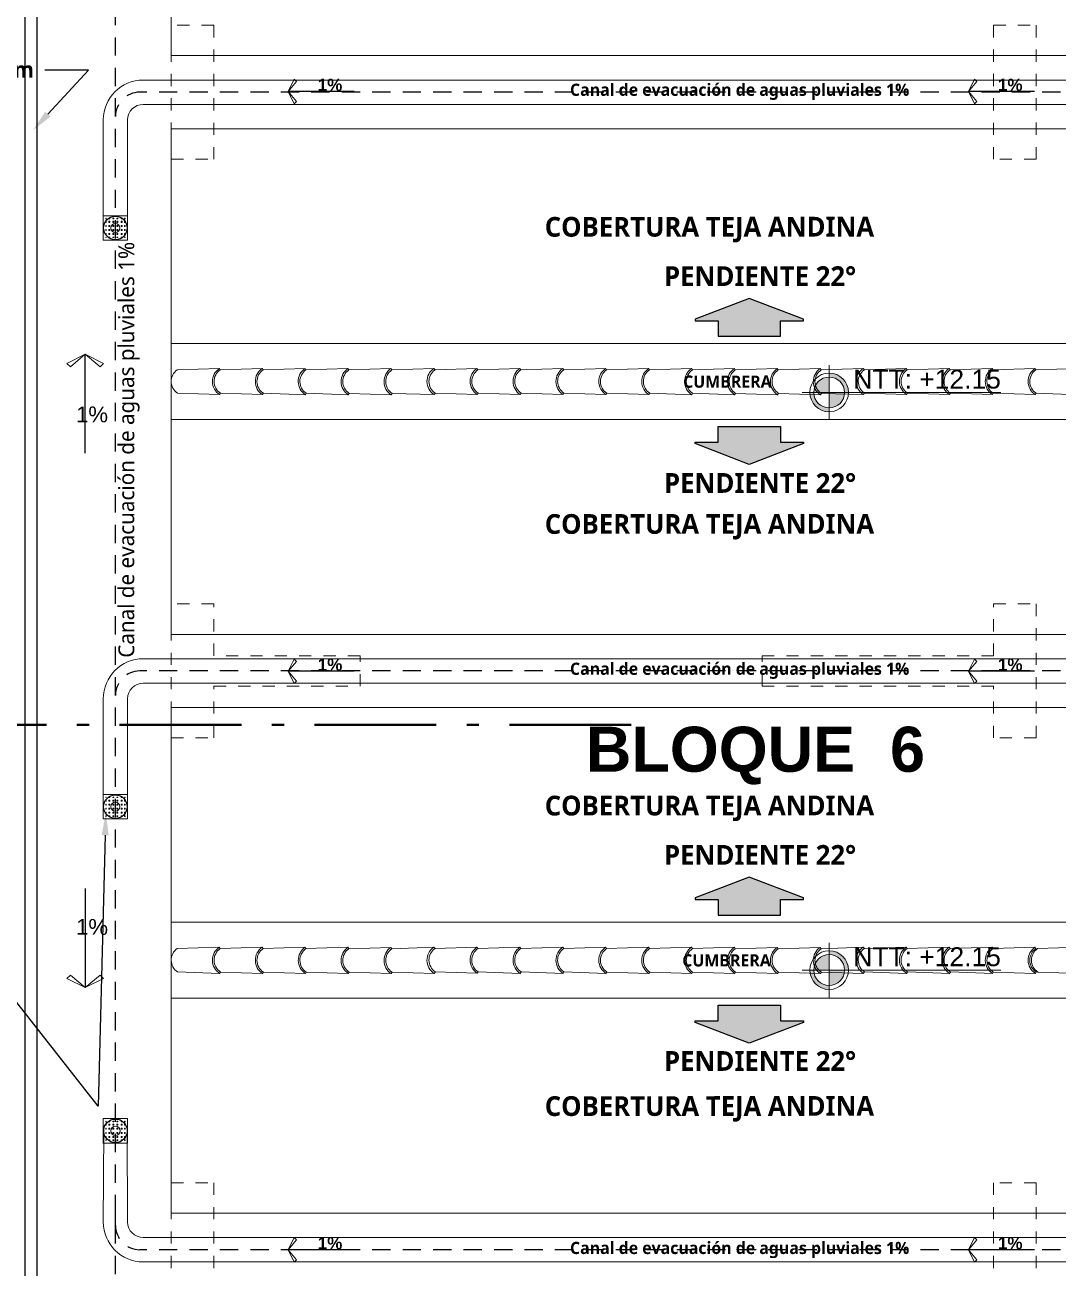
# Model space of a CAD drawing. Header units: metres. Extents: x 27 to 147, y -173 to 8.
# Drawn here: x 34.65 to 43.13, y -153.49 to -143.29 of the extents above; entities that cross this region are included whole.
import ezdxf
from ezdxf import colors
from ezdxf.entities.mleader import LeaderData, LeaderLine
from ezdxf.enums import TextEntityAlignment as Align
from ezdxf.math import Vec2, Vec3

# ---------------------------------------------------------------- set-up
doc = ezdxf.new("R2010")
doc.units = ezdxf.units.M
for name, pattern in [('1CORTE', [1.5, 1, -0.25, 0, -0.25]), ('DASHED2', [0.375, 0.25, -0.125]), ('HIDDEN2', [0.1875, 0.125, -0.0625])]:
    doc.linetypes.add(name, pattern=pattern)
for name, color, linetype, lineweight in [('2D Drafting - General_Pen_No__46', 7, 'Continuous', 25), ('AA. Proyeccion Corte', 10, '1CORTE', 50), ('canal de evacuacion', 1, 'Continuous', 20), ('Cotas varias El', 253, 'Continuous', 13), ('Equipamiento SR', 23, 'Continuous', 0), ('GRAFO 0 BLANCO', 7, 'Continuous', 0), ('grafo 2', 31, 'Continuous', 20), ('GRAFO 4', 7, 'Continuous', 30), ('GRAFO01', 7, 'Continuous', 0), ('GRfo 3', 7, 'Continuous', 30), ('Interior - Mobiliario', 7, 'Continuous', 5), ('letras sr', 7, 'Continuous', 5), ('linea0016', 144, 'HIDDEN2', 9), ('Lineas Referencia', 73, 'Continuous', 13), ('teja andina', 252, 'Continuous', 0), ('TEJAS ANDINA', 253, 'Continuous', 0), ('TEXTO 100', 7, 'Continuous', 20), ('TEXTOS-SUBTITULO', 7, 'Continuous', 30)]:
    doc.layers.add(name, color=color, linetype=linetype, lineweight=lineweight)
for name, color, linetype, lineweight, true_color in [('Interior - Furniture _Pen_No__3', 7, 'Continuous', 18, 0xff6600), ('Interior - Mobiliario _Pluma_Nº__3', 7, 'Continuous', 18, 0xff6600), ('Mobiliario', 7, 'Continuous', 0, 0x7f7f7f)]:
    doc.layers.add(name, color=color, linetype=linetype, lineweight=lineweight, true_color=true_color)
doc.styles.add('Generales', font='trebuc.ttf', dxfattribs={"height": 0.1})
doc.styles.add('GENERATED_STYLE_2', font='arial.ttf')
doc.styles.add('JOS', font='arial.ttf', dxfattribs={"height": 1})
doc.styles.get("Standard").update_dxf_attribs({"font": 'arial.ttf'})
doc.styles.add('TURBO_BASS', font='swisseb.ttf')

# ---------------------------------------------------------------- blocks, each defined once
blk = doc.blocks.new('FLECHA')
at = {"layer": 'grafo 2', "ltscale": 0.05}
for p, q in [((674350.4068813783, 8489809.493097022, -2.952000000000225), (674350.3571751671, 8489809.392813733, -2.952000000000225)), ((674350.4259006998, 8489809.474077702, -2.952000000000225), (674350.3571751671, 8489809.392813733, -2.952000000000225)), ((674350.4068813783, 8489809.493097022, -2.952000000000225), (674350.4259006998, 8489809.474077702, -2.952000000000225)), ((674350.4259006998, 8489809.311549768, -2.952000000000225), (674350.3571751671, 8489809.392813733, -2.952000000000225)), ((674350.4068813783, 8489809.292530447, -2.952000000000225), (674350.4259006998, 8489809.311549768, -2.952000000000225))]:
    blk.add_line(p, q, dxfattribs=at)
at = {"layer": 'grafo 2', "lineweight": 25}
blk.add_line((674350.8988359317, 8489809.392813733, -2.952000000000225), (674350.3571751671, 8489809.392813733, -2.952000000000225), dxfattribs=at)
at = {"layer": 'grafo 2'}
blk.add_line((674350.3571751671, 8489809.392813733, -2.952000000000225), (674350.4068813783, 8489809.292530447, -2.952000000000225), dxfattribs=at)
blk = doc.blocks.new('A$C295C7585')
at = {"layer": 'Mobiliario', "lineweight": 15}
for p, q in [((1.374978025502969, 3.076203088460716), (1.513853283491699, 3.40416242087349)), ((1.513853283491699, 3.40416242087349), (1.527648820229842, 3.406546360073889)), ((1.556330874160267, 2.995064099900674), (1.716417933508637, 3.313533070731637)), ((1.716417933508637, 3.313533070731637), (1.70900166888714, 3.325407371513847)), ((1.222307230775641, 2.745859816847769), (1.36118248876528, 3.073819149260316)), ((1.36118248876528, 3.073819149260316), (1.374978025502969, 3.076203088460716)), ((1.403660079433394, 2.6647208282875), (1.563747138781764, 2.983189799118463)), ((1.563747138781764, 2.983189799118463), (1.556330874160267, 2.995064099900674)), ((1.069636436049223, 2.415516545234141), (1.208511694038407, 2.743475877646915)), ((1.208511694038407, 2.743475877646915), (1.222307230776096, 2.745859816847542)), ((1.250989284706975, 2.334377556673871), (1.411076344054891, 2.652846527505289)), ((1.411076344054891, 2.652846527505289), (1.403660079433394, 2.6647208282875)), ((0.9169656413223493, 2.085173273620967), (1.055840899311079, 2.413132606033741)), ((1.055840899311079, 2.413132606033741), (1.069636436048768, 2.415516545234595)), ((1.098318489980102, 2.004034285060698), (1.258405549328472, 2.322503255891888)), ((1.258405549328472, 2.322503255891888), (1.25098928470652, 2.334377556674326)), ((0.7650785429282223, 1.751017721853714), (0.9031190902182971, 2.079350511766734)), ((0.9031190902182971, 2.079350511766734), (0.9169656413223493, 2.085173273620967)), ((1.10492039455994, 1.989062689736784), (1.098439325062163, 2.004274668164622)), ((0.94643139158552, 1.66987873329299), (1.10492039455994, 1.989062689736784)), ((0.612407748201349, 1.420674450239858), (0.7512830061905333, 1.748633782652632)), ((0.7512830061905333, 1.748633782652632), (0.7650785429282223, 1.751017721853486)), ((0.7937605968586467, 1.339535461679816), (0.953847656207472, 1.658004432511007)), ((0.953847656207472, 1.658004432511007), (0.94643139158552, 1.66987873329299)), ((0.4597369534749305, 1.090331178626684), (0.5986122114636601, 1.418290511039459)), ((0.5986122114636601, 1.418290511039459), (0.6124077482018038, 1.420674450240085)), ((0.6410898021322282, 1.009192190066642), (0.8011768614805987, 1.327661160897833)), ((0.8011768614805987, 1.327661160897833), (0.7937605968591015, 1.339535461679816)), ((0.3070661587476025, 0.7599879070137376), (0.4459414167367868, 1.087947239426285)), ((0.4459414167367868, 1.087947239426285), (0.4597369534749305, 1.090331178626911)), ((0.4884190074053549, 0.6788489184534683), (0.6485060667537255, 0.997317889284659)), ((0.6485060667537255, 0.997317889284659), (0.6410898021322282, 1.009192190066642)), ((0.1543953640207292, 0.4296446354001091), (0.2932706220099135, 0.757603967813111)), ((0.2932706220099135, 0.757603967813111), (0.3070661587480572, 0.7599879070135103)), ((0.3357482126784817, 0.3485056468398398), (0.4958352720268522, 0.6669746176712579)), ((0.4958352720268522, 0.6669746176712579), (0.4884190074053549, 0.6788489184534683)), ((0.001724569293855893, 0.09930136378693533), (0.1405998272830402, 0.4272606961997099)), ((0.1405998272830402, 0.4272606961997099), (0.1543953640207292, 0.4296446354007912)), ((0.1830774179516084, 0.01816237522666597), (0.3431644773004336, 0.3366313460578567)), ((0.3431644773004336, 0.3366313460578567), (0.3357482126784817, 0.3485056468402945))]:
    blk.add_line(p, q, dxfattribs=at)
for centre, radius, start, end in [((1.64559542193274, 3.42692813519011), 0.1336946849706216, 189.8041789864884, 301.9874291323811), ((1.64559542193274, 3.42692813519011), 0.1196946849706216, 189.8041789864884, 301.9874291323811), ((1.492924627205866, 3.096584863576936), 0.1336946849706216, 189.8041789864884, 301.9874291323811), ((1.492924627205866, 3.096584863576936), 0.1196946849706216, 189.8041789864884, 301.9874291323811), ((1.340253832479448, 2.766241591963535), 0.1336946849706216, 189.8041789864884, 301.9874291323811), ((1.340253832479448, 2.766241591963535), 0.1196946849706216, 189.8041789864884, 301.9874291323811), ((1.187583037752574, 2.435898320350134), 0.1336946849706216, 189.8041789864884, 301.9874291323811), ((1.187583037752574, 2.435898320350134), 0.1196946849706216, 189.8041789864884, 301.9874291323811), ((1.034204698330086, 2.101672659223368), 0.1329726096647947, 189.6640148896703, 302.1275932302208), ((1.034912243024337, 2.105555048736051), 0.1196946849706216, 189.8041789864884, 301.9874291323811), ((0.8830251446311195, 1.77139949696948), 0.1336946849706216, 189.8041789864884, 301.9874291323811), ((0.8830251446311195, 1.77139949696948), 0.1196946849706216, 189.8041789864884, 301.9874291323811), ((0.7303543499047009, 1.441056225356306), 0.1336946849706216, 189.8041789864884, 301.9874291323811), ((0.7303543499047009, 1.441056225356306), 0.1196946849706216, 189.8041789864884, 301.9874291323811), ((0.5776835551778277, 1.110712953743132), 0.1336946849706216, 189.8041789864884, 301.9874291323811), ((0.5776835551778277, 1.110712953743132), 0.1196946849706216, 189.8041789864884, 301.9874291323811), ((0.4250127604509544, 0.7803696821295034), 0.1336946849706216, 189.8041789864884, 301.9874291323811), ((0.4250127604509544, 0.7803696821295034), 0.1196946849706216, 189.8041789864884, 301.9874291323811), ((0.2723419657240811, 0.4500264105163296), 0.1336946849706216, 189.8041789864884, 301.9874291323811), ((0.2723419657240811, 0.4500264105163296), 0.1196946849706216, 189.8041789864884, 301.9874291323811), ((0.1196711709962983, 0.119683138902019), 0.1196946849706216, 189.8041789864884, 301.9874291323811)]:
    blk.add_arc(centre, radius, start, end, dxfattribs=at)
blk = doc.blocks.new('Red 18')
at = {"layer": 'GRAFO 0 BLANCO', "linetype": 'Continuous'}
for p, q in [((0.05, 0.2041666666666667), (0.04583333333333334, 0.2041666666666667)), ((0.04583333333333334, 0.2041666666666667), (0.04583333333333334, 0.2)), ((0.04583333333333334, 0.2), (0.04583333333333334, 0.2041666666666667)), ((0.04583333333333334, 0.2041666666666667), (0.05, 0.2041666666666667)), ((0.05, 0.2), (0.05, 0.2041666666666667)), ((0.05, 0.2041666666666667), (0.05, 0.2)), ((0.07916666666666668, 0.2041666666666667), (0.07083333333333333, 0.2041666666666667)), ((0.07083333333333333, 0.2041666666666667), (0.07083333333333333, 0.2)), ((0.07083333333333333, 0.2041666666666667), (0.07916666666666668, 0.2041666666666667)), ((0.07083333333333333, 0.2), (0.07083333333333333, 0.2041666666666667)), ((0.07916666666666668, 0.2), (0.07916666666666668, 0.2041666666666667)), ((0.07916666666666668, 0.2041666666666667), (0.07916666666666668, 0.2)), ((0.1125, 0.2041666666666667), (0.1041666666666667, 0.2041666666666667)), ((0.1041666666666667, 0.2041666666666667), (0.1041666666666667, 0.2)), ((0.1041666666666667, 0.2041666666666667), (0.1125, 0.2041666666666667)), ((0.1041666666666667, 0.2), (0.1041666666666667, 0.2041666666666667)), ((0.1125, 0.2), (0.1125, 0.2041666666666667)), ((0.1125, 0.2041666666666667), (0.1125, 0.2)), ((0.1458333333333333, 0.2041666666666667), (0.1375, 0.2041666666666667)), ((0.1375, 0.2041666666666667), (0.1375, 0.2)), ((0.1375, 0.2041666666666667), (0.1458333333333333, 0.2041666666666667)), ((0.1375, 0.2), (0.1375, 0.2041666666666667)), ((0.1458333333333333, 0.2), (0.1458333333333333, 0.2041666666666667)), ((0.1458333333333333, 0.2041666666666667), (0.1458333333333333, 0.2)), ((0.1791666666666666, 0.2041666666666667), (0.1708333333333333, 0.2041666666666667)), ((0.1708333333333333, 0.2041666666666667), (0.1708333333333333, 0.2)), ((0.1708333333333333, 0.2041666666666667), (0.1791666666666666, 0.2041666666666667)), ((0.1708333333333333, 0.2), (0.1708333333333333, 0.2041666666666667)), ((0.1791666666666666, 0.2), (0.1791666666666666, 0.2041666666666667)), ((0.1791666666666666, 0.2041666666666667), (0.1791666666666666, 0.2)), ((0.2041666666666667, 0.2041666666666667), (0.2, 0.2041666666666667)), ((0.2, 0.2041666666666667), (0.2, 0.2)), ((0.2, 0.2), (0.2, 0.2041666666666667)), ((0.2, 0.2041666666666667), (0.2041666666666667, 0.2041666666666667)), ((0.2041666666666667, 0.2), (0.2041666666666667, 0.2041666666666667)), ((0.2041666666666667, 0.2041666666666667), (0.2041666666666667, 0.2)), ((0.04583333333333334, 0.2), (0.05, 0.2)), ((0.05, 0.2), (0.04583333333333334, 0.2)), ((0.05, 0.1791666666666666), (0.04583333333333334, 0.1791666666666666)), ((0.04583333333333334, 0.1791666666666666), (0.04583333333333334, 0.1708333333333333)), ((0.04583333333333334, 0.1708333333333333), (0.04583333333333334, 0.1791666666666666)), ((0.04583333333333334, 0.1791666666666666), (0.05, 0.1791666666666666)), ((0.04583333333333334, 0.1708333333333333), (0.05, 0.1708333333333333)), ((0.05, 0.1708333333333333), (0.04583333333333334, 0.1708333333333333)), ((0.05, 0.1458333333333333), (0.04583333333333334, 0.1458333333333333)), ((0.04583333333333334, 0.1458333333333333), (0.04583333333333334, 0.1375)), ((0.04583333333333334, 0.1375), (0.04583333333333334, 0.1458333333333333)), ((0.04583333333333334, 0.1458333333333333), (0.05, 0.1458333333333333)), ((0.04583333333333334, 0.1375), (0.05, 0.1375)), ((0.05, 0.1375), (0.04583333333333334, 0.1375)), ((0.05, 0.1125), (0.04583333333333334, 0.1125)), ((0.04583333333333334, 0.1125), (0.04583333333333334, 0.1041666666666667)), ((0.04583333333333334, 0.1041666666666667), (0.04583333333333334, 0.1125)), ((0.04583333333333334, 0.1125), (0.05, 0.1125)), ((0.04583333333333334, 0.1041666666666667), (0.05, 0.1041666666666667)), ((0.05, 0.1041666666666667), (0.04583333333333334, 0.1041666666666667)), ((0.05, 0.1708333333333333), (0.05, 0.1791666666666666)), ((0.05, 0.1791666666666666), (0.05, 0.1708333333333333)), ((0.05, 0.1375), (0.05, 0.1458333333333333)), ((0.05, 0.1458333333333333), (0.05, 0.1375)), ((0.05, 0.1041666666666667), (0.05, 0.1125)), ((0.05, 0.1125), (0.05, 0.1041666666666667)), ((0.07083333333333333, 0.2), (0.07916666666666668, 0.2)), ((0.07916666666666668, 0.2), (0.07083333333333333, 0.2)), ((0.07916666666666668, 0.1791666666666666), (0.07083333333333333, 0.1791666666666666)), ((0.07083333333333333, 0.1791666666666666), (0.07083333333333333, 0.1708333333333333)), ((0.07083333333333333, 0.1708333333333333), (0.07083333333333333, 0.1791666666666666)), ((0.07083333333333333, 0.1791666666666666), (0.07916666666666668, 0.1791666666666666)), ((0.07083333333333333, 0.1708333333333333), (0.07916666666666668, 0.1708333333333333)), ((0.07916666666666668, 0.1708333333333333), (0.07083333333333333, 0.1708333333333333)), ((0.07916666666666668, 0.1458333333333333), (0.07083333333333333, 0.1458333333333333)), ((0.07083333333333333, 0.1458333333333333), (0.07083333333333333, 0.1375)), ((0.07083333333333333, 0.1375), (0.07083333333333333, 0.1458333333333333)), ((0.07083333333333333, 0.1458333333333333), (0.07916666666666668, 0.1458333333333333)), ((0.07083333333333333, 0.1375), (0.07916666666666668, 0.1375)), ((0.07916666666666668, 0.1375), (0.07083333333333333, 0.1375)), ((0.07916666666666668, 0.1125), (0.07083333333333333, 0.1125)), ((0.07083333333333333, 0.1125), (0.07083333333333333, 0.1041666666666667)), ((0.07083333333333333, 0.1041666666666667), (0.07083333333333333, 0.1125)), ((0.07083333333333333, 0.1125), (0.07916666666666668, 0.1125)), ((0.07083333333333333, 0.1041666666666667), (0.07916666666666668, 0.1041666666666667)), ((0.07916666666666668, 0.1041666666666667), (0.07083333333333333, 0.1041666666666667)), ((0.07916666666666668, 0.1708333333333333), (0.07916666666666668, 0.1791666666666666)), ((0.07916666666666668, 0.1791666666666666), (0.07916666666666668, 0.1708333333333333)), ((0.07916666666666668, 0.1375), (0.07916666666666668, 0.1458333333333333)), ((0.07916666666666668, 0.1458333333333333), (0.07916666666666668, 0.1375)), ((0.07916666666666668, 0.1041666666666667), (0.07916666666666668, 0.1125)), ((0.07916666666666668, 0.1125), (0.07916666666666668, 0.1041666666666667)), ((0.1041666666666667, 0.2), (0.1125, 0.2)), ((0.1125, 0.2), (0.1041666666666667, 0.2)), ((0.1125, 0.1791666666666666), (0.1041666666666667, 0.1791666666666666)), ((0.1041666666666667, 0.1791666666666666), (0.1041666666666667, 0.1708333333333333)), ((0.1041666666666667, 0.1708333333333333), (0.1041666666666667, 0.1791666666666666)), ((0.1041666666666667, 0.1791666666666666), (0.1125, 0.1791666666666666)), ((0.1041666666666667, 0.1708333333333333), (0.1125, 0.1708333333333333)), ((0.1125, 0.1708333333333333), (0.1041666666666667, 0.1708333333333333)), ((0.1125, 0.1458333333333333), (0.1041666666666667, 0.1458333333333333)), ((0.1041666666666667, 0.1458333333333333), (0.1041666666666667, 0.1375)), ((0.1041666666666667, 0.1375), (0.1041666666666667, 0.1458333333333333)), ((0.1041666666666667, 0.1458333333333333), (0.1125, 0.1458333333333333)), ((0.1041666666666667, 0.1375), (0.1125, 0.1375)), ((0.1125, 0.1375), (0.1041666666666667, 0.1375)), ((0.1125, 0.1125), (0.1041666666666667, 0.1125)), ((0.1041666666666667, 0.1125), (0.1041666666666667, 0.1041666666666667)), ((0.1041666666666667, 0.1041666666666667), (0.1041666666666667, 0.1125)), ((0.1041666666666667, 0.1125), (0.1125, 0.1125)), ((0.1041666666666667, 0.1041666666666667), (0.1125, 0.1041666666666667)), ((0.1125, 0.1041666666666667), (0.1041666666666667, 0.1041666666666667)), ((0.1125, 0.1708333333333333), (0.1125, 0.1791666666666666)), ((0.1125, 0.1791666666666666), (0.1125, 0.1708333333333333)), ((0.1125, 0.1375), (0.1125, 0.1458333333333333)), ((0.1125, 0.1458333333333333), (0.1125, 0.1375)), ((0.1125, 0.1041666666666667), (0.1125, 0.1125)), ((0.1125, 0.1125), (0.1125, 0.1041666666666667)), ((0.1375, 0.2), (0.1458333333333333, 0.2)), ((0.1458333333333333, 0.2), (0.1375, 0.2)), ((0.1458333333333333, 0.1791666666666666), (0.1375, 0.1791666666666666)), ((0.1375, 0.1791666666666666), (0.1375, 0.1708333333333333)), ((0.1375, 0.1708333333333333), (0.1375, 0.1791666666666666)), ((0.1375, 0.1791666666666666), (0.1458333333333333, 0.1791666666666666)), ((0.1375, 0.1708333333333333), (0.1458333333333333, 0.1708333333333333)), ((0.1458333333333333, 0.1708333333333333), (0.1375, 0.1708333333333333)), ((0.1458333333333333, 0.1458333333333333), (0.1375, 0.1458333333333333)), ((0.1375, 0.1458333333333333), (0.1375, 0.1375)), ((0.1375, 0.1375), (0.1375, 0.1458333333333333)), ((0.1375, 0.1458333333333333), (0.1458333333333333, 0.1458333333333333)), ((0.1375, 0.1375), (0.1458333333333333, 0.1375)), ((0.1458333333333333, 0.1375), (0.1375, 0.1375)), ((0.1458333333333333, 0.1125), (0.1375, 0.1125)), ((0.1375, 0.1125), (0.1375, 0.1041666666666667)), ((0.1375, 0.1041666666666667), (0.1375, 0.1125)), ((0.1375, 0.1125), (0.1458333333333333, 0.1125)), ((0.1375, 0.1041666666666667), (0.1458333333333333, 0.1041666666666667)), ((0.1458333333333333, 0.1041666666666667), (0.1375, 0.1041666666666667)), ((0.1458333333333333, 0.1708333333333333), (0.1458333333333333, 0.1791666666666666)), ((0.1458333333333333, 0.1791666666666666), (0.1458333333333333, 0.1708333333333333)), ((0.1458333333333333, 0.1375), (0.1458333333333333, 0.1458333333333333)), ((0.1458333333333333, 0.1458333333333333), (0.1458333333333333, 0.1375)), ((0.1458333333333333, 0.1041666666666667), (0.1458333333333333, 0.1125)), ((0.1458333333333333, 0.1125), (0.1458333333333333, 0.1041666666666667)), ((0.1708333333333333, 0.2), (0.1791666666666666, 0.2)), ((0.1791666666666666, 0.2), (0.1708333333333333, 0.2)), ((0.1791666666666666, 0.1791666666666666), (0.1708333333333333, 0.1791666666666666)), ((0.1708333333333333, 0.1791666666666666), (0.1708333333333333, 0.1708333333333333)), ((0.1708333333333333, 0.1708333333333333), (0.1708333333333333, 0.1791666666666666)), ((0.1708333333333333, 0.1791666666666666), (0.1791666666666666, 0.1791666666666666)), ((0.1708333333333333, 0.1708333333333333), (0.1791666666666666, 0.1708333333333333)), ((0.1791666666666666, 0.1708333333333333), (0.1708333333333333, 0.1708333333333333)), ((0.1791666666666666, 0.1458333333333333), (0.1708333333333333, 0.1458333333333333)), ((0.1708333333333333, 0.1458333333333333), (0.1708333333333333, 0.1375)), ((0.1708333333333333, 0.1375), (0.1708333333333333, 0.1458333333333333)), ((0.1708333333333333, 0.1458333333333333), (0.1791666666666666, 0.1458333333333333)), ((0.1708333333333333, 0.1375), (0.1791666666666666, 0.1375)), ((0.1791666666666666, 0.1375), (0.1708333333333333, 0.1375)), ((0.1791666666666666, 0.1125), (0.1708333333333333, 0.1125)), ((0.1708333333333333, 0.1125), (0.1708333333333333, 0.1041666666666667)), ((0.1708333333333333, 0.1041666666666667), (0.1708333333333333, 0.1125)), ((0.1708333333333333, 0.1125), (0.1791666666666666, 0.1125)), ((0.1708333333333333, 0.1041666666666667), (0.1791666666666666, 0.1041666666666667)), ((0.1791666666666666, 0.1041666666666667), (0.1708333333333333, 0.1041666666666667)), ((0.1791666666666666, 0.1708333333333333), (0.1791666666666666, 0.1791666666666666)), ((0.1791666666666666, 0.1791666666666666), (0.1791666666666666, 0.1708333333333333)), ((0.1791666666666666, 0.1375), (0.1791666666666666, 0.1458333333333333)), ((0.1791666666666666, 0.1458333333333333), (0.1791666666666666, 0.1375)), ((0.1791666666666666, 0.1041666666666667), (0.1791666666666666, 0.1125)), ((0.1791666666666666, 0.1125), (0.1791666666666666, 0.1041666666666667)), ((0.2, 0.2), (0.2041666666666667, 0.2)), ((0.2041666666666667, 0.2), (0.2, 0.2)), ((0.2041666666666667, 0.1791666666666666), (0.2, 0.1791666666666666)), ((0.2, 0.1791666666666666), (0.2, 0.1708333333333333)), ((0.2, 0.1708333333333333), (0.2, 0.1791666666666666)), ((0.2, 0.1791666666666666), (0.2041666666666667, 0.1791666666666666)), ((0.2, 0.1708333333333333), (0.2041666666666667, 0.1708333333333333)), ((0.2041666666666667, 0.1708333333333333), (0.2, 0.1708333333333333)), ((0.2041666666666667, 0.1458333333333333), (0.2, 0.1458333333333333)), ((0.2, 0.1458333333333333), (0.2, 0.1375)), ((0.2, 0.1375), (0.2, 0.1458333333333333)), ((0.2, 0.1458333333333333), (0.2041666666666667, 0.1458333333333333)), ((0.2, 0.1375), (0.2041666666666667, 0.1375)), ((0.2041666666666667, 0.1375), (0.2, 0.1375)), ((0.2041666666666667, 0.1125), (0.2, 0.1125)), ((0.2, 0.1125), (0.2, 0.1041666666666667)), ((0.2, 0.1041666666666667), (0.2, 0.1125)), ((0.2, 0.1125), (0.2041666666666667, 0.1125)), ((0.2, 0.1041666666666667), (0.2041666666666667, 0.1041666666666667)), ((0.2041666666666667, 0.1041666666666667), (0.2, 0.1041666666666667)), ((0.2041666666666667, 0.1708333333333333), (0.2041666666666667, 0.1791666666666666)), ((0.2041666666666667, 0.1791666666666666), (0.2041666666666667, 0.1708333333333333)), ((0.2041666666666667, 0.1375), (0.2041666666666667, 0.1458333333333333)), ((0.2041666666666667, 0.1458333333333333), (0.2041666666666667, 0.1375)), ((0.2041666666666667, 0.1041666666666667), (0.2041666666666667, 0.1125)), ((0.2041666666666667, 0.1125), (0.2041666666666667, 0.1041666666666667)), ((0.05, 0.07916666666666668), (0.04583333333333334, 0.07916666666666668)), ((0.04583333333333334, 0.07916666666666668), (0.04583333333333334, 0.07083333333333333)), ((0.04583333333333334, 0.07083333333333333), (0.04583333333333334, 0.07916666666666668)), ((0.04583333333333334, 0.07916666666666668), (0.05, 0.07916666666666668)), ((0.04583333333333334, 0.07083333333333333), (0.05, 0.07083333333333333)), ((0.05, 0.07083333333333333), (0.04583333333333334, 0.07083333333333333)), ((0.05, 0.05), (0.04583333333333334, 0.05)), ((0.04583333333333334, 0.05), (0.04583333333333334, 0.04583333333333334)), ((0.04583333333333334, 0.04583333333333334), (0.04583333333333334, 0.05)), ((0.04583333333333334, 0.05), (0.05, 0.05)), ((0.04583333333333334, 0.04583333333333334), (0.05, 0.04583333333333334)), ((0.05, 0.04583333333333334), (0.04583333333333334, 0.04583333333333334)), ((0.05, 0.07083333333333333), (0.05, 0.07916666666666668)), ((0.05, 0.07916666666666668), (0.05, 0.07083333333333333)), ((0.05, 0.04583333333333334), (0.05, 0.05)), ((0.05, 0.05), (0.05, 0.04583333333333334)), ((0.07916666666666668, 0.07916666666666668), (0.07083333333333333, 0.07916666666666668)), ((0.07083333333333333, 0.07916666666666668), (0.07083333333333333, 0.07083333333333333)), ((0.07083333333333333, 0.07083333333333333), (0.07083333333333333, 0.07916666666666668)), ((0.07083333333333333, 0.07916666666666668), (0.07916666666666668, 0.07916666666666668)), ((0.07083333333333333, 0.07083333333333333), (0.07916666666666668, 0.07083333333333333)), ((0.07916666666666668, 0.07083333333333333), (0.07083333333333333, 0.07083333333333333)), ((0.07916666666666668, 0.05), (0.07083333333333333, 0.05)), ((0.07083333333333333, 0.05), (0.07083333333333333, 0.04583333333333334)), ((0.07083333333333333, 0.05), (0.07916666666666668, 0.05)), ((0.07083333333333333, 0.04583333333333334), (0.07083333333333333, 0.05)), ((0.07083333333333333, 0.04583333333333334), (0.07916666666666668, 0.04583333333333334)), ((0.07916666666666668, 0.04583333333333334), (0.07083333333333333, 0.04583333333333334)), ((0.07916666666666668, 0.07083333333333333), (0.07916666666666668, 0.07916666666666668)), ((0.07916666666666668, 0.07916666666666668), (0.07916666666666668, 0.07083333333333333)), ((0.07916666666666668, 0.04583333333333334), (0.07916666666666668, 0.05)), ((0.07916666666666668, 0.05), (0.07916666666666668, 0.04583333333333334)), ((0.1125, 0.07916666666666668), (0.1041666666666667, 0.07916666666666668)), ((0.1041666666666667, 0.07916666666666668), (0.1041666666666667, 0.07083333333333333)), ((0.1041666666666667, 0.07083333333333333), (0.1041666666666667, 0.07916666666666668)), ((0.1041666666666667, 0.07916666666666668), (0.1125, 0.07916666666666668)), ((0.1041666666666667, 0.07083333333333333), (0.1125, 0.07083333333333333)), ((0.1125, 0.07083333333333333), (0.1041666666666667, 0.07083333333333333)), ((0.1125, 0.05), (0.1041666666666667, 0.05)), ((0.1041666666666667, 0.05), (0.1041666666666667, 0.04583333333333334)), ((0.1041666666666667, 0.05), (0.1125, 0.05)), ((0.1041666666666667, 0.04583333333333334), (0.1041666666666667, 0.05)), ((0.1041666666666667, 0.04583333333333334), (0.1125, 0.04583333333333334)), ((0.1125, 0.04583333333333334), (0.1041666666666667, 0.04583333333333334)), ((0.1125, 0.07083333333333333), (0.1125, 0.07916666666666668)), ((0.1125, 0.07916666666666668), (0.1125, 0.07083333333333333)), ((0.1125, 0.04583333333333334), (0.1125, 0.05)), ((0.1125, 0.05), (0.1125, 0.04583333333333334)), ((0.1458333333333333, 0.07916666666666668), (0.1375, 0.07916666666666668)), ((0.1375, 0.07916666666666668), (0.1375, 0.07083333333333333)), ((0.1375, 0.07083333333333333), (0.1375, 0.07916666666666668)), ((0.1375, 0.07916666666666668), (0.1458333333333333, 0.07916666666666668)), ((0.1375, 0.07083333333333333), (0.1458333333333333, 0.07083333333333333)), ((0.1458333333333333, 0.07083333333333333), (0.1375, 0.07083333333333333)), ((0.1458333333333333, 0.05), (0.1375, 0.05)), ((0.1375, 0.05), (0.1375, 0.04583333333333334)), ((0.1375, 0.05), (0.1458333333333333, 0.05)), ((0.1375, 0.04583333333333334), (0.1375, 0.05)), ((0.1375, 0.04583333333333334), (0.1458333333333333, 0.04583333333333334)), ((0.1458333333333333, 0.04583333333333334), (0.1375, 0.04583333333333334)), ((0.1458333333333333, 0.07083333333333333), (0.1458333333333333, 0.07916666666666668)), ((0.1458333333333333, 0.07916666666666668), (0.1458333333333333, 0.07083333333333333)), ((0.1458333333333333, 0.04583333333333334), (0.1458333333333333, 0.05)), ((0.1458333333333333, 0.05), (0.1458333333333333, 0.04583333333333334)), ((0.1791666666666666, 0.07916666666666668), (0.1708333333333333, 0.07916666666666668)), ((0.1708333333333333, 0.07916666666666668), (0.1708333333333333, 0.07083333333333333)), ((0.1708333333333333, 0.07083333333333333), (0.1708333333333333, 0.07916666666666668)), ((0.1708333333333333, 0.07916666666666668), (0.1791666666666666, 0.07916666666666668)), ((0.1708333333333333, 0.07083333333333333), (0.1791666666666666, 0.07083333333333333)), ((0.1791666666666666, 0.07083333333333333), (0.1708333333333333, 0.07083333333333333)), ((0.1791666666666666, 0.05), (0.1708333333333333, 0.05)), ((0.1708333333333333, 0.05), (0.1708333333333333, 0.04583333333333334)), ((0.1708333333333333, 0.05), (0.1791666666666666, 0.05)), ((0.1708333333333333, 0.04583333333333334), (0.1708333333333333, 0.05)), ((0.1708333333333333, 0.04583333333333334), (0.1791666666666666, 0.04583333333333334)), ((0.1791666666666666, 0.04583333333333334), (0.1708333333333333, 0.04583333333333334)), ((0.1791666666666666, 0.07083333333333333), (0.1791666666666666, 0.07916666666666668)), ((0.1791666666666666, 0.07916666666666668), (0.1791666666666666, 0.07083333333333333)), ((0.1791666666666666, 0.04583333333333334), (0.1791666666666666, 0.05)), ((0.1791666666666666, 0.05), (0.1791666666666666, 0.04583333333333334)), ((0.2041666666666667, 0.07916666666666668), (0.2, 0.07916666666666668)), ((0.2, 0.07916666666666668), (0.2, 0.07083333333333333)), ((0.2, 0.07083333333333333), (0.2, 0.07916666666666668)), ((0.2, 0.07916666666666668), (0.2041666666666667, 0.07916666666666668)), ((0.2, 0.07083333333333333), (0.2041666666666667, 0.07083333333333333)), ((0.2041666666666667, 0.07083333333333333), (0.2, 0.07083333333333333)), ((0.2041666666666667, 0.05), (0.2, 0.05)), ((0.2, 0.05), (0.2, 0.04583333333333334)), ((0.2, 0.04583333333333334), (0.2, 0.05)), ((0.2, 0.05), (0.2041666666666667, 0.05)), ((0.2, 0.04583333333333334), (0.2041666666666667, 0.04583333333333334)), ((0.2041666666666667, 0.04583333333333334), (0.2, 0.04583333333333334)), ((0.2041666666666667, 0.07083333333333333), (0.2041666666666667, 0.07916666666666668)), ((0.2041666666666667, 0.07916666666666668), (0.2041666666666667, 0.07083333333333333)), ((0.2041666666666667, 0.04583333333333334), (0.2041666666666667, 0.05)), ((0.2041666666666667, 0.05), (0.2041666666666667, 0.04583333333333334))]:
    blk.add_line(p, q, dxfattribs=at)
at = {"layer": 'GRAFO01'}
blk.add_lwpolyline([(0.02500000000000005, 0.02500000000000141), (0.2250000000000001, 0.02500000000000141), (0.2250000000000001, 0.2250000000000014), (0.02500000000000005, 0.2250000000000014)], close=True, dxfattribs=at)
at = {"layer": 'Interior - Mobiliario _Pluma_Nº__3', "linetype": 'Continuous'}
for p, q in [((0.2250000000000001, 0.2250000000000014), (0.02500000000000005, 0.2250000000000014)), ((0.02500000000000005, 0.2250000000000014), (0.02500000000000005, 0.02500000000000141)), ((0.2250000000000001, 0.02500000000000141), (0.2250000000000001, 0.2250000000000014)), ((0.02500000000000005, 0.02500000000000141), (0.2250000000000001, 0.02500000000000141))]:
    blk.add_line(p, q, dxfattribs=at)

msp = doc.modelspace()

# ---------------------------------------------------------------- hatches: boundary and pattern name
at = {"layer": 'Interior - Furniture _Pen_No__3', "true_color": 0x939598}
h = msp.add_hatch(color=252, dxfattribs=at)
h.dxf.hatch_style = 1
h.paths.add_polyline_path([(40.84913490327767, -145.8455165609348), (40.84913490280832, -145.7175165661464), (41.03793490524538, -145.7175165654517), (41.03793490519689, -145.7052329064182), (40.59313490213401, -145.534490176081), (40.14833490032652, -145.7052329096937), (40.14833490037125, -145.7175165687262), (40.33713489997336, -145.7175165680314), (40.33713490044647, -145.8455165628197)])
h = msp.add_hatch(color=252, dxfattribs=at)
h.dxf.hatch_style = 1
h.paths.add_polyline_path([(40.33713490044647, -146.5863876155684), (40.33713489997336, -146.7143876103567), (40.14833490037125, -146.7143876096619), (40.14833490032652, -146.7266712686944), (40.59313490213401, -146.8974140023071), (41.03793490519689, -146.7266712719699), (41.03793490524538, -146.7143876129364), (40.84913490280832, -146.7143876122417), (40.84913490327767, -146.5863876174533)])
h = msp.add_hatch(color=252, dxfattribs=at)
h.dxf.hatch_style = 1
h.paths.add_polyline_path([(40.84914648191841, -150.5955176350435), (40.84914648144905, -150.4675176402551), (41.03794648388612, -150.4675176395604), (41.03794648383763, -150.4552339805269), (40.59314648077475, -150.2844912501897), (40.14834647896726, -150.4552339838024), (40.14834647901199, -150.4675176428349), (40.3371464786141, -150.4675176421401), (40.33714647908721, -150.5955176369284)])
h = msp.add_hatch(color=252, dxfattribs=at)
h.dxf.hatch_style = 1
h.paths.add_polyline_path([(40.33714647908721, -151.3363886896771), (40.3371464786141, -151.4643886844653), (40.14834647901199, -151.4643886837706), (40.14834647896726, -151.4766723428031), (40.59314648077475, -151.6474150764158), (41.03794648383763, -151.4766723460786), (41.03794648388612, -151.4643886870451), (40.84914648144905, -151.4643886863504), (40.84914648191841, -151.336388691562)])
at = {"layer": 'TEXTO 100', "ltscale": 1.3}
h = msp.add_hatch(color=256, dxfattribs=at)
edge = h.paths.add_edge_path()
edge.add_line((41.37568603574903, -146.3065559226063), (41.24923569793873, -146.3065559206103))
edge.add_line((41.24923569793873, -146.3065559206103), (41.24923569793873, -146.4330062581709))
edge.add_arc((41.24923569906196, -146.3065559206103), 0.1264503375606894, 269.9999994913017, 359.9999990956475)
edge = h.paths.add_edge_path()
edge.add_arc((41.24923569881219, -146.3065559226063), 0.1264503395565726, 90.00000039565423, 180)
edge.add_line((41.12278536012911, -146.3065559226063), (41.24923569793941, -146.3065559206103))
edge.add_line((41.24923569793873, -146.3065559206103), (41.24923569793873, -146.1801055830497))
edge = h.paths.add_edge_path()
edge.add_line((41.24923569793873, -146.1478399950653), (41.24923569793873, -146.1801055830497))
edge.add_arc((41.24923569706596, -146.3065559226063), 0.1264503395565726, 0, 89.99999960434582, ccw=False)
edge.add_line((41.37568603574903, -146.3065559226063), (41.40795162572948, -146.3065559206103))
edge.add_arc((41.24923569906196, -146.3065559206103), 0.1587159266678152, 0, 90.00000040528428)
for points in [[(41.12278536007841, -146.3065559206103), (41.0905197701054, -146.3065559206103, 0.4163528812831421), (41.25039408587884, -146.4652676211412), (41.25039408587884, -146.4330009524715, -0.4168992925091289)], [(41.12278536007841, -151.0471522080148), (41.0905197701054, -151.0471522080148, 0.4163528812831421), (41.25039408587884, -151.2058639085457), (41.25039408587884, -151.173597239876, -0.4168992925091289)]]:
    msp.add_hatch(color=256, dxfattribs=at).paths.add_polyline_path(points)
h = msp.add_hatch(color=256, dxfattribs=at)
edge = h.paths.add_edge_path()
edge.add_line((41.37568603574903, -151.0471522100108), (41.24923569793873, -151.0471522080148))
edge.add_line((41.24923569793873, -151.0471522080148), (41.24923569793873, -151.1736025455754))
edge.add_arc((41.24923569906196, -151.0471522080148), 0.1264503375606894, 269.9999994913017, 359.9999990956475)
edge = h.paths.add_edge_path()
edge.add_arc((41.24923569881219, -151.0471522100108), 0.1264503395565726, 90.00000039565423, 180)
edge.add_line((41.12278536012911, -151.0471522100108), (41.24923569793941, -151.0471522080148))
edge.add_line((41.24923569793873, -151.0471522080148), (41.24923569793873, -150.9207018704543))
edge = h.paths.add_edge_path()
edge.add_line((41.24923569793873, -150.8884362824698), (41.24923569793873, -150.9207018704543))
edge.add_arc((41.24923569706596, -151.0471522100108), 0.1264503395565726, 0, 89.99999960434582, ccw=False)
edge.add_line((41.37568603574903, -151.0471522100108), (41.40795162572948, -151.0471522080148))
edge.add_arc((41.24923569906196, -151.0471522080148), 0.1587159266678152, 0, 90.00000040528428)

# ---------------------------------------------------------------- linework, layer by layer
at = {"layer": 'AA. Proyeccion Corte', "color": 7}
for p, q in [((39.62463950285343, -149.034466661569), (28.78719433630141, -149.034466661569)), ((39.62463951643315, -149.0344667007209), (28.78719434988108, -149.0344667007209)), ((39.62463950285343, -149.034466661569), (28.78719433630141, -149.034466661569)), ((39.62463951643315, -149.0344667007209), (28.78719434988108, -149.0344667007209))]:
    msp.add_line(p, q, dxfattribs=at)
at = {"layer": 'canal de evacuacion'}
for p, q in [((35.61883562385106, -143.7424411209056), (46.14865837420689, -143.7424411209063)), ((35.61883562385106, -143.9424411209056), (46.14865837420643, -143.9424411209061)), ((35.61883508825827, -148.492441025882), (46.14865837420689, -148.492441025883)), ((35.61883508825827, -148.6924410258821), (46.14865837420643, -148.6924410258828)), ((35.61908615770767, -153.2424414769494), (46.14865837420643, -153.2424414769498)), ((35.61908615770767, -153.4424414769494), (46.14865837420643, -153.4424414769496))]:
    msp.add_line(p, q, dxfattribs=at)
for points in [[(35.29079844097555, -144.0704783037813), (35.2907984409751, -144.9563653407397)], [(35.49079844097537, -144.0704783037818), (35.49079844097491, -144.9563653407397)], [(35.29079790538231, -148.8204782087587), (35.29079790538185, -149.706365074712)], [(35.49079790538212, -148.8204782087591), (35.49079790538167, -149.706365074712)], [(35.29128034437531, -153.1267226581961), (35.2943697500798, -152.3667023629127)], [(35.49104897483153, -153.1144042940737), (35.48776030629529, -152.3667023629127)]]:
    msp.add_lwpolyline(points, dxfattribs=at)
for centre in [(35.390798440975, -144.9563653407397), (35.39079790538176, -149.706365074712), (35.39106502818754, -152.3667023629127), (35.39106502818754, -152.3667023629127)]:
    msp.add_circle(centre, 0.0375, dxfattribs=at)
for centre, radius, start, end in [((35.61883562385106, -144.0704783037818), 0.3280371828760508, 90, 179.9999999999479), ((35.61883562385106, -144.0704783037818), 0.1280371828760508, 90, 180), ((35.61883508825827, -148.8204782087591), 0.3280371828760508, 90, 179.9999999999479), ((35.61883508825827, -148.8204782087591), 0.1280371828760508, 90, 180), ((35.61908615770767, -153.1144042940737), 0.3280371828760508, 180.0000000000391, 270), ((35.61908615770767, -153.1144042940737), 0.1280371828760508, 180, 270)]:
    msp.add_arc(centre, radius, start, end, dxfattribs=at)
at = {"layer": 'Cotas varias El'}
for p, q in [((46.14873885606835, -145.9045310547957), (35.8451917615206, -145.9045310547957)), ((46.14873885606835, -146.527993252152), (35.8451917615206, -146.527993252152)), ((46.1487504347092, -150.6545321289043), (35.84520334016133, -150.6545321289043)), ((46.1487504347092, -151.2779943262606), (35.84520334016133, -151.2779943262606))]:
    msp.add_line(p, q, dxfattribs=at)
at = {"layer": 'GRAFO 4', "linetype": 'Continuous'}
for points in [[(34.64862337500085, -138.9424414347883), (46.24873885606837, -138.9424414347883), (46.24873885606837, -158.2424415092246), (34.64862337500085, -158.2424415092246)], [(34.64862337500085, -138.9424414347883), (46.24873885606837, -138.9424414347883), (46.24873885606837, -158.2424415092246), (34.64862337500085, -158.2424415092246)], [(34.74862337500088, -139.0424414347883), (46.14873885606835, -139.0424414347883), (46.14873885606835, -158.1424415092246), (34.74862337500088, -158.1424415092246)]]:
    msp.add_lwpolyline(points, close=True, dxfattribs=at)
at = {"layer": 'GRAFO 4', "linetype": 'Continuous', "flags": 128}
for points in [[(41.03793490524538, -145.7175165654517), (41.03793490519689, -145.7052329064182), (40.59313490213401, -145.534490176081), (40.14833490032652, -145.7052329096937), (40.14833490037125, -145.7175165687262), (40.33713489997336, -145.7175165680314), (40.33713490044647, -145.8455165628197), (40.84913490327767, -145.8455165609348), (40.84913490280832, -145.7175165661464)], [(41.03793490524538, -146.7143876129364), (41.03793490519689, -146.7266712719699), (40.59313490213401, -146.8974140023071), (40.14833490032652, -146.7266712686944), (40.14833490037125, -146.7143876096619), (40.33713489997336, -146.7143876103567), (40.33713490044647, -146.5863876155684), (40.84913490327767, -146.5863876174533), (40.84913490280832, -146.7143876122417)], [(41.03794648388612, -150.4675176395604), (41.03794648383763, -150.4552339805269), (40.59314648077475, -150.2844912501897), (40.14834647896726, -150.4552339838024), (40.14834647901199, -150.4675176428349), (40.3371464786141, -150.4675176421401), (40.33714647908721, -150.5955176369284), (40.84914648191841, -150.5955176350435), (40.84914648144905, -150.4675176402551)], [(41.03794648388612, -151.4643886870451), (41.03794648383763, -151.4766723460786), (40.59314648077475, -151.6474150764158), (40.14834647896726, -151.4766723428031), (40.14834647901199, -151.4643886837706), (40.3371464786141, -151.4643886844653), (40.33714647908721, -151.3363886896771), (40.84914648191841, -151.336388691562), (40.84914648144905, -151.4643886863504)]]:
    msp.add_lwpolyline(points, close=True, dxfattribs=at)
at = {"layer": 'GRAFO01', "color": 251, "linetype": 'DASHED2', "lineweight": 9, "ltscale": 0.2}
for points in [[(35.84863751513399, -143.292440817427), (35.84863739871412, -144.392440817405), (36.19863739867219, -144.3924411664295), (36.19863751509229, -143.2924411664519)], [(42.94866463233257, -143.2924408664838), (42.94866473355182, -144.3924408664619), (42.59866473359364, -144.3924412106498), (42.59866463237415, -143.2924412106722)], [(37.39863488225706, -148.7174420718313), (37.39863488225706, -148.4674420718313), (36.19863533543401, -148.4674420718313), (36.19863571354347, -148.0424429028164), (35.84863541619893, -148.0424429031784), (35.84863488060591, -149.1424425537663), (36.19863588596343, -149.1424425537663), (36.19867195314225, -148.7174420758803)], [(40.69866349206461, -148.7174420718313), (40.69866349206461, -148.4674420718313), (42.59866303888771, -148.4674420718313), (42.59866266077825, -148.0424429028164), (42.94866295812267, -148.0424429031784), (42.94866349371569, -149.1424425537664), (42.59866248835829, -149.1424425537664), (42.59862642117946, -148.7174420758804)], [(35.84863751513387, -153.8924424844352), (35.848637398714, -152.7924424844571), (36.19863739867208, -152.7924421354326), (36.19863751509217, -153.8924421354102)], [(42.94866463233268, -153.8924424353783), (42.94866473355182, -152.7924424354002), (42.59866473359375, -152.7924420912123), (42.59866463237427, -153.8924420911899)]]:
    msp.add_lwpolyline(points, close=True, dxfattribs=at)
at = {"layer": 'GRfo 3'}
for centre in [(35.390798440975, -144.9563653407397), (35.39079790538176, -149.706365074712), (35.39106502818754, -152.3667023629127)]:
    msp.add_circle(centre, 0.0966952781077453, dxfattribs=at)
at = {"layer": 'linea0016', "linetype": 'HIDDEN2', "lineweight": 30, "ltscale": 1.2}
for p, q in [((35.39104897483253, -144.0424409510455), (35.39104897483253, -139.3924414347883)), ((46.14873885606835, -143.8424409510454), (35.59104897483257, -143.8424409510454)), ((35.39104897483253, -157.7924415092058), (35.39104897483253, -144.0424409510455)), ((46.14873885606835, -148.5924420251541), (35.59104897483257, -148.5924420251541)), ((35.39104897483253, -153.1424430992628), (35.39104897483253, -153.0424430992628)), ((46.14873885606835, -153.3424430992628), (35.59104897483257, -153.3424430992628))]:
    msp.add_line(p, q, dxfattribs=at)
at = {"layer": 'linea0016', "linetype": 'HIDDEN2', "lineweight": 30, "ltscale": 0.9}
for centre, start, end in [((35.59104897483257, -144.0424409510455), 90, 180), ((35.59104897483257, -148.7924420251541), 90, 180), ((35.59104897483257, -153.1424430992628), 180, 270)]:
    msp.add_arc(centre, 0.2, start, end, dxfattribs=at)
at = {"layer": 'teja andina', "lineweight": 15}
for p, q in [((42.94607879323314, -146.1212512303501), (43.29045930993607, -146.1103464788011)), ((42.94829219605151, -146.3134451858821), (43.2929316017736, -146.3250202577124)), ((42.95963356409936, -150.8710963342058), (43.30401408080218, -150.8601915826569)), ((42.96184696691773, -151.0632902897378), (43.30648637263982, -151.0748653615682))]:
    msp.add_line(p, q, dxfattribs=at)
for centre in [(43.01178037498983, -146.2166043007965), (43.02533514585605, -150.9664494046523)]:
    msp.add_arc(centre, 0.1157968302204076, 124.5681929392987, 236.7514430851881, dxfattribs=at)
at = {"layer": 'TEJAS ANDINA'}
for points in [[(35.84862337509253, -139.3424414347883), (46.14873885606835, -139.3424414347883), (46.14873885606835, -143.5424409510455), (35.84862337509253, -143.5424409510455)], [(35.8486233750009, -144.1424409510454), (46.14873885606835, -144.1424409510454), (46.14873885606835, -148.2924420251542), (35.8486233750009, -148.2924420251542)], [(35.84863495364164, -148.8924420251541), (46.14873885606835, -148.8924420251541), (46.14873885606835, -153.0424430992629), (35.84863495364164, -153.0424430992629)]]:
    msp.add_lwpolyline(points, close=True, dxfattribs=at)
at = {"layer": 'TEXTO 100', "ltscale": 1.3}
for points in [[(41.02630242962027, -146.3065559206103), (42.65717028970528, -146.3065559206103), (41.25039408587884, -146.3065559206103), (41.25039408587884, -146.082464267096), (41.25039408587884, -146.5306475781167)], [(41.02630242962027, -151.0471522080148), (42.65717028970528, -151.0471522080148), (41.25039408587884, -151.0471522080148), (41.25039408587884, -150.8230605545005), (41.25039408587884, -151.2712438655212)]]:
    msp.add_lwpolyline(points, dxfattribs=at)
for centre, radius in [((41.24923569793873, -146.3065559206103), 0.1587159278333798), ((41.24923569793873, -146.3065559206103), 0.1264503378603642), ((41.24923569793873, -151.0471522080148), 0.1587159278333798), ((41.24923569793873, -151.0471522080148), 0.1264503378603642)]:
    msp.add_circle(centre, radius, dxfattribs=at)

# ---------------------------------------------------------------- block references
at = {"layer": 'Equipamiento SR', "xscale": 0.9674350222721192, "yscale": 0.9674350222721192, "zscale": 0.9674350222721192, "rotation": 294.7640139528098}
for p in [(35.81077876826816, -146.1594809290132), (39.33446269230137, -146.1597290785861), (35.81079034690902, -150.9094820031219), (39.33447427094211, -150.9097301526947)]:
    msp.add_blockref('A$C295C7585', p, dxfattribs=at)
at = {"layer": 'Interior - Mobiliario', "color": 104, "linetype": 'Continuous', "lineweight": 20, "true_color": 0x029e21}
for p in [(35.265798440975, -145.0813653407397), (35.26579790538176, -149.831365074712), (35.26606502818754, -152.4917023629127)]:
    msp.add_blockref('Red 18', p, dxfattribs=at)
at = {"layer": 'Lineas Referencia'}
for p in [(-674313.5478273672, -8489953.229406161, 2.952000000000225), (-674307.9649469135, -8489953.229406161, 2.952000000000225), (-674313.5478273672, -8489957.987851392, 2.952000000000225), (-674307.9649469135, -8489957.987851392, 2.952000000000225), (-674313.5478273672, -8489962.735670209, 2.952000000000225), (-674307.9649469135, -8489962.735670209, 2.952000000000225)]:
    msp.add_blockref('FLECHA', p, dxfattribs=at)
at = {"layer": 'Lineas Referencia', "xscale": 1.5, "yscale": 1.5, "zscale": 1.5}
for p, rotation in [((-12734678.94640075, 1011379.54247661, 4.428000000000337), 270), ((12734749.23204044, -1011676.727362071, 4.428000000000337), 89.99999999999999)]:
    msp.add_blockref('FLECHA', p, dxfattribs=dict(at, rotation=rotation))

# ---------------------------------------------------------------- texts
at = {"layer": '2D Drafting - General_Pen_No__46', "attachment_point": 7, "style": 'GENERATED_STYLE_2'}
for s, insert, char_height in [('{\\fSansSerif|b1|i0|c2|p2; 1%}', (37.01266200436794, -143.8332470961884), 0.1), ('{\\fTrebuchet MS|b1|i0|c0|p34;Canal de evacuación de aguas pluviales 1%}', (39.1219847596459, -143.9058624765183), 0.1), ('{\\fSansSerif|b1|i0|c2|p2; 1%}', (42.59554245799427, -143.8332470961884), 0.1), ('\\A1;{\\fTrebuchet MS|b1|i0|c0|p34;PENDIENTE 22°}', (39.893289523698, -145.4331622377864), 0.162), ('\\A1;{\\fTrebuchet MS|b1|i0|c0|p34;CUMBRERA}', (40.05019892841688, -146.2690832625525), 0.1), ('{\\fSansSerif|b1|i0|c2|p2; \\fSansSerif|b0|i0|c2|p2;\\H1.3x;1%}', (35.02876526054831, -146.553066992301), 0.1), ('\\A1;{\\fTrebuchet MS|b1|i0|c0|p34;PENDIENTE 22°}', (39.893289523698, -147.1305582320823), 0.162), ('{\\fSansSerif|b1|i0|c2|p2; 1%}', (37.01266200436794, -148.5916923277229), 0.1), ('{\\fTrebuchet MS|b1|i0|c0|p34;Canal de evacuación de aguas pluviales 1%}', (39.1219847596459, -148.657751618542), 0.1), ('{\\fSansSerif|b1|i0|c2|p2; 1%}', (42.59554245799427, -148.5916923277229), 0.1), ('\\A1;{\\fTrebuchet MS|b1|i0|c0|p34;PENDIENTE 22°}', (39.89330110233874, -150.1831633118951), 0.162), ('{\\fSansSerif|b1|i0|c2|p2; \\fSansSerif|b0|i0|c2|p2;\\H1.3x;1%}', (35.02876526054831, -150.7589537353085), 0.1), ('\\A1;{\\fTrebuchet MS|b1|i0|c0|p34;CUMBRERA}', (40.04326286045432, -151.0190843366612), 0.1), ('\\A1;{\\fTrebuchet MS|b1|i0|c0|p34;PENDIENTE 22°}', (39.893289523698, -151.874517686142), 0.162), ('{\\fSansSerif|b1|i0|c2|p2; 1%}', (37.01266200436794, -153.3395111439827), 0.1), ('{\\fSansSerif|b1|i0|c2|p2; 1%}', (42.59554245799427, -153.3395111439827), 0.1), ('{\\fTrebuchet MS|b1|i0|c0|p34;Canal de evacuación de aguas pluviales 1%}', (39.1219847596459, -153.411462128147), 0.1)]:
    msp.add_mtext(s, dxfattribs=dict(at, insert=insert, char_height=char_height))
at = {"layer": '2D Drafting - General_Pen_No__46', "insert": (35.58895289247243, -148.4840212785015), "char_height": 0.13, "attachment_point": 7, "rotation": 90, "style": 'GENERATED_STYLE_2'}
msp.add_mtext('{\\fTrebuchet MS|b0|i0|c0|p34;Canal de evacuación de aguas pluviales 1%}', dxfattribs=at)
at = {"layer": 'GRAFO01', "style": 'JOS'}
for p in [(41.44713949393167, -146.2747783641872), (41.44713949393167, -151.0153746515917)]:
    msp.add_text('NTT: +12.15', height=0.1552649359622742, rotation=8.130006654569783e-09, dxfattribs=at).set_placement(p)
at = {"layer": 'TEXTOS-SUBTITULO', "style": 'TURBO_BASS'}
msp.add_text('BLOQUE  6', height=0.3696735943858677, dxfattribs=at).set_placement((40.64438037084665, -149.4197505143505), align=Align.CENTER)
at = {"layer": 'TEXTOS-SUBTITULO', "char_height": 0.161834475741643, "attachment_point": 1, "rotation": 0.03293630447392282, "style": 'TURBO_BASS'}
for insert in [(38.91472295614062, -144.8664617375973), (38.91472295614062, -147.3053155088557), (38.91473453478147, -149.616462811706), (38.91473453478147, -152.0829085905372)]:
    msp.add_mtext('{\\fTrebuchet MS|b1|i0|c0|p34;COBERTURA TEJA ANDINA}', dxfattribs=dict(at, insert=insert))

# ---------------------------------------------------------------- leaders
at = {"layer": 'letras sr', "linetype": 'Continuous'}
ml = msp.add_multileader_mtext('Standard', dxfattribs=at)
ml.set_content('{\\fTrebuchet MS|b1|i0|c0|p34;\\H1.3x;Parapeto H=1.30m\\H0.76923x; }', color=256)
ml.set_leader_properties()
ml.build(insert=Vec2(0, 0))
ml.multileader.update_dxf_attribs({"dogleg_length": 0.36, "arrow_head_size": 0.18})
ctx = ml.context
ctx.base_point, ctx.char_height, ctx.arrow_head_size, ctx.landing_gap_size, ctx.plane_origin = Vec3(33.08628029708823, -143.6602640572229), 0.1, 0.18, 0.09, Vec3(37.30488460887887, -141.5193644059954)
ctx.text_align_type = 2
notes = []
notes.append((ctx, [(0, (1, 1, 0), (35.17087288968082, -143.6602640572229), (-1, 0), 0.36, [(0, [(34.7142980968091, -144.1548286160536)], 0, [])])]))
ctx.mtext.insert, ctx.mtext.width, ctx.mtext.alignment, ctx.mtext.flow_direction = Vec3(34.72087288968083, -143.591880218839), 1.571009322051395, 3, 5
at = {"layer": 'letras sr'}
ml = msp.add_multileader_mtext('Standard', dxfattribs=at)
ml.set_content('Baja montante tubería de\\P agua pluvial D=3", embebida\\P en tabiquería', color=256, style='Generales')
ml.set_leader_properties()
ml.build(insert=Vec2(0, 0))
ml.multileader.update_dxf_attribs({"text_right_attachment_type": 6, "dogleg_length": 0.36, "arrow_head_size": 0.18})
ctx = ml.context
ctx.base_point, ctx.char_height, ctx.arrow_head_size, ctx.landing_gap_size, ctx.plane_origin, ctx.plane_x_axis, ctx.plane_y_axis = Vec3(31.67520893483828, -150.9643700314532), 0.13, 0.18, 0.09, Vec3(31.64856005727694, -150.5454042452352), Vec3(1, -4.898587196589413e-16), Vec3(4.898587196589413e-16, 1)
ctx.right_attachment, ctx.text_align_type = 6, 2
notes.append((ctx, [(1, (1, 1, 0), (34.37134819049197, -151.047753869837), (-1, 4.898587196589414e-16), 0.1826173701318089, [(1, [(35.31163123871511, -149.7605317413787), (35.24835806283363, -152.1637317022201)], 0, [])])]))
ctx.mtext.insert, ctx.mtext.text_direction, ctx.mtext.rotation, ctx.mtext.alignment, ctx.mtext.flow_direction = Vec3(34.09873082036015, -150.8809861930694), Vec3(1, -4.898587196589413e-16), 6.283185307179585, 3, 5
for ctx, leaders in notes:
    for number, flags, end, landing, length, lines in leaders:
        leader = LeaderData()
        leader.index, (leader.has_last_leader_line, leader.has_dogleg_vector, leader.attachment_direction) = number, flags
        leader.last_leader_point, leader.dogleg_vector, leader.dogleg_length = Vec3(end), Vec3(landing), length
        for number, points, colour, breaks in lines:
            line = LeaderLine()
            line.index, line.vertices, line.color, line.breaks = number, Vec3.list(points), colors.encode_raw_color(colour), breaks
            leader.lines.append(line)
        ctx.leaders.append(leader)

doc.saveas('drawing.dxf')
